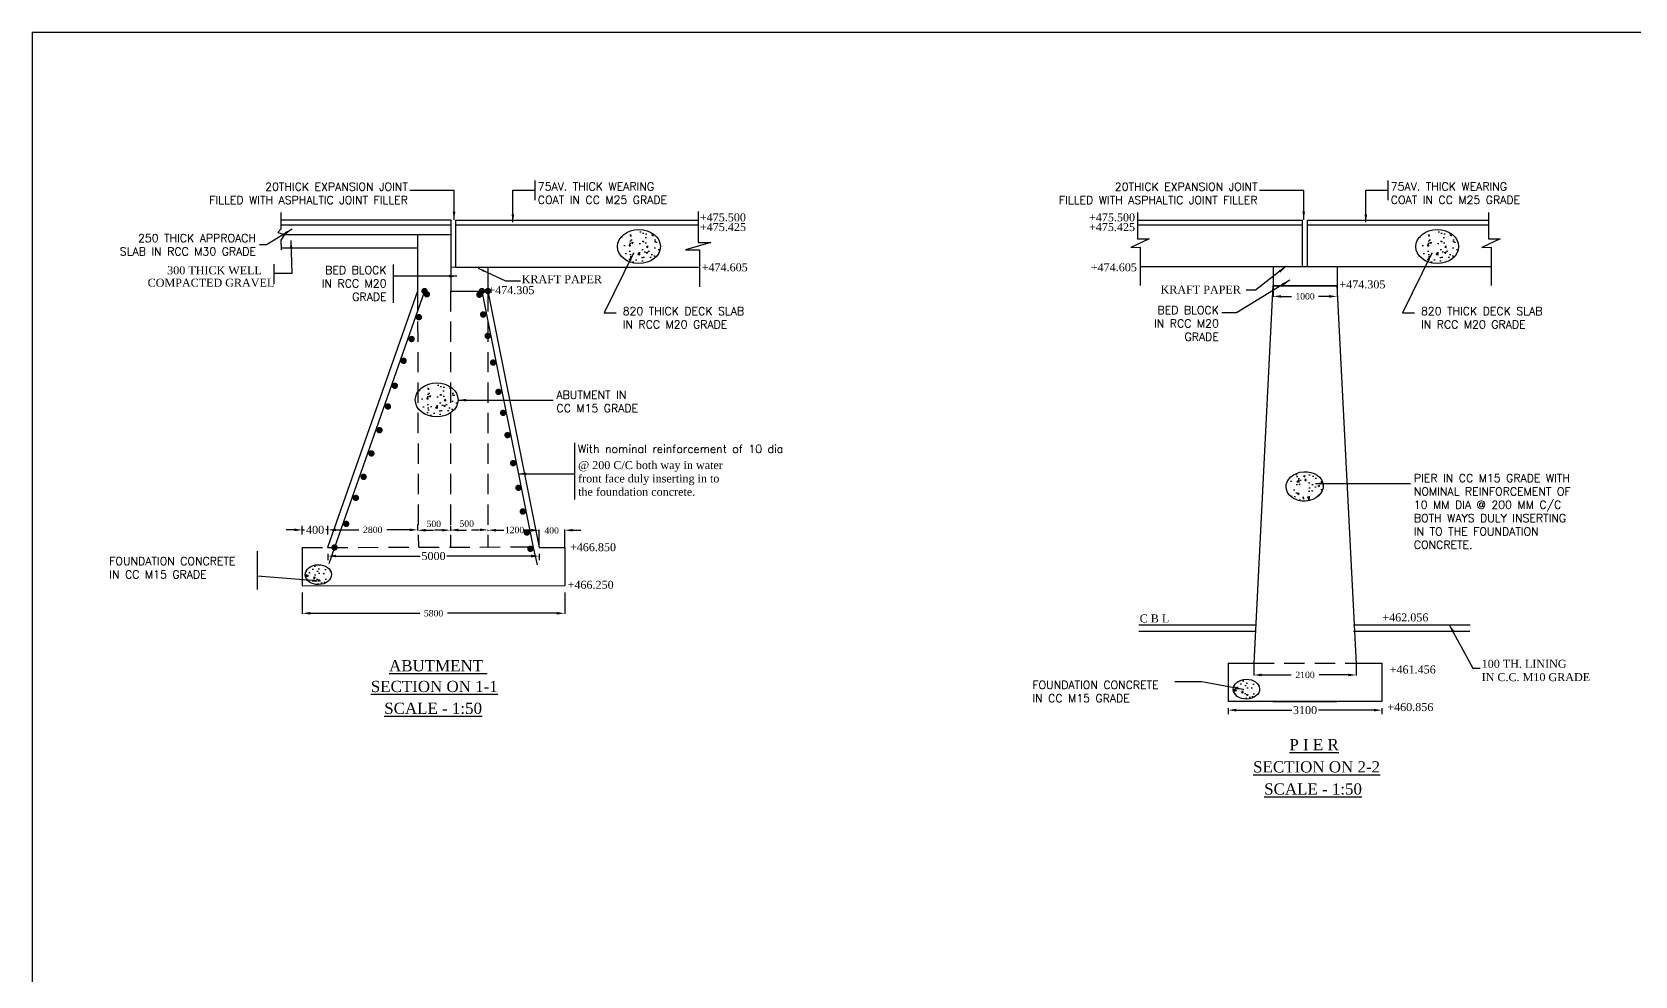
# Model space of a CAD drawing. Header units: millimetres. Extents: x 455 to 1347, y 855 to 1915.
# Drawn here: x 455 to 956, y 1150 to 1445 of the extents above; entities that cross this region are included whole.
import ezdxf

# ---------------------------------------------------------------- set-up
doc = ezdxf.new("R2010")
doc.units = ezdxf.units.MM
doc.linetypes.add('HIDDEN', pattern=[9.525, 6.35, -3.175])
doc.styles.get("Standard").update_dxf_attribs({"font": 'times.ttf'})
doc.styles.add('TIMES NEW ROMAN', font='times.ttf')
doc.dimstyles.new('ISO-25', dxfattribs={"dimtxt": 2.5, "dimasz": 2.5, "dimexe": 1.25, "dimexo": 2, "dimtad": 0, "dimtih": 1, "dimtoh": 1, "dimlfac": 100, "dimtxsty": 'TIMES NEW ROMAN', "dimcen": 2.5, "dimadec": 0, "dimazin": 0, "dimtfac": 1, "dimtmove": 0, "dimatfit": 3, "dimfxl": 1, "dimarcsym": 0})
doc.dimstyles.new('STANDARD$0', dxfattribs={"dimscale": 88.888889, "dimtxt": 0.02, "dimasz": 0.02, "dimexe": 0.1, "dimexo": 0.1, "dimgap": 0.09, "dimtad": 2, "dimtih": 1, "dimtoh": 1, "dimdec": 0, "dimzin": 1, "dimdsep": 46, "dimtxsty": 'Standard', "dimcen": 0.09, "dimadec": 0, "dimazin": 0, "dimtfac": 1, "dimtdec": 4, "dimtofl": 0, "dimtmove": 0, "dimatfit": 3, "dimfxl": 1, "dimtolj": 1, "dimtzin": 1, "dimarcsym": 0})
doc.dimstyles.new('STANDARD$7', dxfattribs={"dimtxt": 2, "dimasz": 2, "dimexe": 1.25, "dimexo": 0.625, "dimtad": 1, "dimdec": 0, "dimlfac": 0.5, "dimdsep": 46, "dimtxsty": 'Standard', "dimcen": 2.5, "dimadec": 0, "dimazin": 0, "dimtfac": 1, "dimtdec": 0, "dimtmove": 0, "dimatfit": 3, "dimfxl": 1, "dimtolj": 1, "dimtzin": 0, "dimarcsym": 0})

# ---------------------------------------------------------------- blocks, each defined once
blk = doc.blocks.new('*D85')
at = {"color": 0, "lineweight": -2, "transparency": 16777216}
for p, q in [((547.31, 1288.2), (547.31, 1289.15)), ((549.81, 1288.97), (556.94, 1288.97)), ((572.81, 1288.97), (565.68, 1288.97)), ((575.31, 1290.67), (575.31, 1288.79))]:
    blk.add_line(p, q, dxfattribs=at)
at = {"color": 0, "transparency": 16777216}
for points in [[(549.81, 1289.39), (549.81, 1288.56), (547.31, 1288.97)], [(572.81, 1289.39), (572.81, 1288.56), (575.31, 1288.97)]]:
    blk.add_solid(points, dxfattribs=at)
at = {"layer": 'Defpoints', "color": 0, "transparency": 16777216}
for p in [(547.31, 1288.02), (575.31, 1290.85), (575.31, 1288.97)]:
    blk.add_point(p, dxfattribs=at)
at = {"color": 0, "transparency": 16777216, "insert": (561.31, 1288.97), "char_height": 2, "attachment_point": 5}
blk.add_mtext('\\A1;2800', dxfattribs=at)
blk = doc.blocks.new('*D86')
at = {"color": 0, "lineweight": -2, "transparency": 16777216}
for p, q in [((610.8, 1288.86), (608.3, 1288.86)), ((613.3, 1283.67), (613.3, 1289.04)), ((621.29, 1283.67), (621.29, 1289.04)), ((623.79, 1288.86), (626.29, 1288.86))]:
    blk.add_line(p, q, dxfattribs=at)
at = {"color": 0, "transparency": 16777216}
for points in [[(610.8, 1289.28), (610.8, 1288.44), (613.3, 1288.86)], [(623.79, 1289.28), (623.79, 1288.44), (621.29, 1288.86)]]:
    blk.add_solid(points, dxfattribs=at)
at = {"layer": 'Defpoints', "color": 0, "transparency": 16777216}
for p in [(621.29, 1288.86), (613.3, 1283.49), (621.29, 1283.49)]:
    blk.add_point(p, dxfattribs=at)
at = {"color": 0, "transparency": 16777216, "insert": (617.2, 1288.77), "char_height": 2, "attachment_point": 5}
blk.add_mtext('\\A1;400', dxfattribs=at)
blk = doc.blocks.new('*D87')
at = {"color": 0, "lineweight": -2, "transparency": 16777216}
for p, q in [((539.31, 1269.4), (539.31, 1262.73)), ((621.3, 1269.4), (621.3, 1262.73)), ((541.81, 1262.91), (575.98, 1262.91)), ((618.8, 1262.91), (584.64, 1262.91))]:
    blk.add_line(p, q, dxfattribs=at)
at = {"color": 0, "transparency": 16777216}
for points in [[(541.81, 1263.32), (541.81, 1262.49), (539.31, 1262.91)], [(618.8, 1263.32), (618.8, 1262.49), (621.3, 1262.91)]]:
    blk.add_solid(points, dxfattribs=at)
at = {"layer": 'Defpoints', "color": 0, "transparency": 16777216}
for p in [(539.31, 1269.58), (621.3, 1269.58), (621.3, 1262.91)]:
    blk.add_point(p, dxfattribs=at)
at = {"color": 0, "transparency": 16777216, "insert": (580.31, 1262.91), "char_height": 2, "attachment_point": 5}
blk.add_mtext('\\A1;5800', dxfattribs=at)
blk = doc.blocks.new('*D88')
at = {"color": 0, "lineweight": -2, "transparency": 16777216}
for p, q in [((842.56, 1371.07), (842.56, 1361.76)), ((862.56, 1371.07), (862.56, 1361.76)), ((845.06, 1361.94), (848.33, 1361.94)), ((860.06, 1361.94), (856.79, 1361.94))]:
    blk.add_line(p, q, dxfattribs=at)
at = {"color": 0, "transparency": 16777216}
for points in [[(845.06, 1362.35), (845.06, 1361.52), (842.56, 1361.94)], [(860.06, 1362.35), (860.06, 1361.52), (862.56, 1361.94)]]:
    blk.add_solid(points, dxfattribs=at)
at = {"layer": 'Defpoints', "color": 0, "transparency": 16777216}
for p in [(842.56, 1371.25), (862.56, 1371.25), (862.56, 1361.94)]:
    blk.add_point(p, dxfattribs=at)
at = {"color": 0, "transparency": 16777216, "insert": (852.56, 1361.94), "char_height": 2, "attachment_point": 5}
blk.add_mtext('\\A1;1000', dxfattribs=at)
blk = doc.blocks.new('*D89')
at = {"color": 0, "lineweight": -2, "transparency": 16777216}
for p, q in [((836.56, 1247.11), (836.56, 1243.44)), ((868.56, 1247.11), (868.56, 1243.44)), ((839.06, 1243.62), (848.19, 1243.62)), ((866.06, 1243.62), (856.93, 1243.62))]:
    blk.add_line(p, q, dxfattribs=at)
at = {"color": 0, "transparency": 16777216}
for points in [[(839.06, 1244.04), (839.06, 1243.21), (836.56, 1243.62)], [(866.06, 1244.04), (866.06, 1243.21), (868.56, 1243.62)]]:
    blk.add_solid(points, dxfattribs=at)
at = {"layer": 'Defpoints', "color": 0, "transparency": 16777216}
for p in [(836.56, 1247.29), (868.56, 1247.29), (868.56, 1243.62)]:
    blk.add_point(p, dxfattribs=at)
at = {"color": 0, "transparency": 16777216, "insert": (852.56, 1243.62), "char_height": 2, "attachment_point": 5}
blk.add_mtext('\\A1;2100', dxfattribs=at)
blk = doc.blocks.new('*D90')
at = {"color": 0, "lineweight": -2, "transparency": 16777216}
for p, q in [((828.56, 1233.29), (828.56, 1231.38)), ((831.06, 1232.63), (848.39, 1232.63)), ((874.06, 1232.63), (856.74, 1232.63)), ((876.56, 1233.29), (876.56, 1231.38))]:
    blk.add_line(p, q, dxfattribs=at)
at = {"color": 0, "transparency": 16777216}
for points in [[(831.06, 1233.05), (831.06, 1232.21), (828.56, 1232.63)], [(874.06, 1233.05), (874.06, 1232.21), (876.56, 1232.63)]]:
    blk.add_solid(points, dxfattribs=at)
at = {"layer": 'Defpoints', "color": 0, "transparency": 16777216}
for p in [(828.56, 1235.29), (876.56, 1235.29), (876.56, 1232.63)]:
    blk.add_point(p, dxfattribs=at)
at = {"color": 0, "transparency": 16777216, "insert": (852.56, 1232.63), "char_height": 2.5, "attachment_point": 5}
blk.add_mtext('3100', dxfattribs=at)
blk = doc.blocks.new('*D91')
at = {"color": 0, "lineweight": -2, "transparency": 16777216}
for p, q in [((536.81, 1288.97), (534.31, 1288.97)), ((539.31, 1287.49), (539.31, 1290.22)), ((539.31, 1288.97), (540.01, 1288.97)), ((547.31, 1288.97), (546.61, 1288.97)), ((547.31, 1287.49), (547.31, 1290.22)), ((549.81, 1288.97), (552.31, 1288.97))]:
    blk.add_line(p, q, dxfattribs=at)
at = {"color": 0, "transparency": 16777216}
for points in [[(536.81, 1289.39), (536.81, 1288.56), (539.31, 1288.97)], [(549.81, 1289.39), (549.81, 1288.56), (547.31, 1288.97)]]:
    blk.add_solid(points, dxfattribs=at)
at = {"layer": 'Defpoints', "color": 0, "transparency": 16777216}
for p in [(547.31, 1288.97), (539.31, 1285.49), (547.31, 1285.49)]:
    blk.add_point(p, dxfattribs=at)
at = {"color": 0, "transparency": 16777216, "insert": (543.31, 1288.97), "char_height": 2.5, "attachment_point": 5}
blk.add_mtext('400', dxfattribs=at)
blk = doc.blocks.new('*D92')
at = {"color": 0, "lineweight": -2, "transparency": 16777216}
for p, q in [((547.31, 1281.49), (547.31, 1279.53)), ((549.81, 1280.78), (576.14, 1280.78)), ((610.8, 1280.78), (584.47, 1280.78)), ((613.3, 1281.49), (613.3, 1279.53))]:
    blk.add_line(p, q, dxfattribs=at)
at = {"color": 0, "transparency": 16777216}
for points in [[(549.81, 1281.2), (549.81, 1280.37), (547.31, 1280.78)], [(610.8, 1281.2), (610.8, 1280.37), (613.3, 1280.78)]]:
    blk.add_solid(points, dxfattribs=at)
at = {"layer": 'Defpoints', "color": 0, "transparency": 16777216}
for p in [(547.31, 1283.49), (613.3, 1283.49), (613.3, 1280.78)]:
    blk.add_point(p, dxfattribs=at)
at = {"color": 0, "transparency": 16777216, "insert": (580.31, 1280.78), "char_height": 2.5, "attachment_point": 5}
blk.add_mtext('5000', dxfattribs=at)

msp = doc.modelspace()

# ---------------------------------------------------------------- hatches: boundary and pattern name
h = msp.add_hatch()
h.set_pattern_fill('AR-CONC', color=256, scale=0.03, style=0)
h.set_pattern_definition([(50, (-777.203, 1372.1903), (5.46554, -0.478173), [0.5715, -6.2865]), (355, (-777.203, 1372.1903), (-1.057285, 5.7317), [0.4572, -5.0292]), (100.451, (-776.7475, 1372.1505), (4.408275, 5.2535), [0.4857, -5.3427]), (46.1842, (-777.203, 1373.7143), (8.13237, -1.26127), [0.85725, -9.42975]), (96.6356, (-776.525, 1373.609), (7.122127, 7.422767), [0.72855, -8.01405]), (351.184, (-777.203, 1373.714), (7.12214, 7.422754), [0.6858, -7.5438]), (21, (-776.441, 1373.3333), (4.548446, -3.067966), [0.5715, -6.2865]), (326, (-776.441, 1373.3333), (1.85406, 5.52564), [0.4572, -5.0292]), (71.4514, (-776.062, 1373.0777), (6.402495, 2.457686), [0.4857, -5.3427]), (37.5, (-777.203, 1372.1903), (0.092658, 2.5366512), [0, -4.96824, 0, -5.1054, 0, -5.04825]), (7.5, (-777.203, 1372.1903), (2.00459, 3.005417), [0, -2.91084, 0, -4.85394, 0, -1.92405]), (327.5, (-778.9022, 1372.1903), (4.067718, -0.1718623), [0, -1.905, 0, -5.9436, 0, -7.8867]), (317.5, (-779.6642, 1372.1903), (4.443875, 0.762795), [0, -2.4765, 0, -3.94716, 0, -5.6007])])
edge = h.paths.add_edge_path()
edge.add_ellipse((644.47653, 1377.50949), major_axis=(6.68494, 0), ratio=0.797919187, start_angle=0, end_angle=360)
h = msp.add_hatch()
h.set_pattern_fill('AR-CONC', color=256, scale=0.03, style=0)
h.set_pattern_definition([(50, (-527.808, 1372.1903), (5.46554, -0.478173), [0.5715, -6.2865]), (355, (-527.808, 1372.1903), (-1.057285, 5.7317), [0.4572, -5.0292]), (100.451, (-527.3527, 1372.1505), (4.408275, 5.2535), [0.4857, -5.3427]), (46.1842, (-527.808, 1373.7143), (8.13237, -1.26127), [0.85725, -9.42975]), (96.6356, (-527.1305, 1373.609), (7.122127, 7.422767), [0.72855, -8.01405]), (351.184, (-527.808, 1373.714), (7.12214, 7.422754), [0.6858, -7.5438]), (21, (-527.046, 1373.3333), (4.548446, -3.067966), [0.5715, -6.2865]), (326, (-527.046, 1373.3333), (1.85406, 5.52564), [0.4572, -5.0292]), (71.4514, (-526.667, 1373.0777), (6.402495, 2.457686), [0.4857, -5.3427]), (37.5, (-527.8082, 1372.1903), (0.092658, 2.5366512), [0, -4.96824, 0, -5.1054, 0, -5.04825]), (7.5, (-527.8082, 1372.1903), (2.00459, 3.005417), [0, -2.91084, 0, -4.85394, 0, -1.92405]), (327.5, (-529.5075, 1372.1903), (4.067718, -0.1718623), [0, -1.905, 0, -5.9436, 0, -7.8867]), (317.5, (-530.2695, 1372.1903), (4.443875, 0.762795), [0, -2.4765, 0, -3.94716, 0, -5.6007])])
edge = h.paths.add_edge_path()
edge.add_ellipse((893.8713, 1377.50949), major_axis=(6.68494, 0), ratio=0.797919187, start_angle=0, end_angle=360)
h = msp.add_hatch()
h.set_pattern_fill('AR-CONC', color=256, scale=0.03, style=0)
h.set_pattern_definition([(50, (-840.392, 1324.2794), (5.46554, -0.478173), [0.5715, -6.2865]), (355, (-840.392, 1324.2794), (-1.057285, 5.7317), [0.4572, -5.0292]), (100.451, (-839.937, 1324.2396), (4.408275, 5.2535), [0.4857, -5.3427]), (46.1842, (-840.392, 1325.8034), (8.13237, -1.26127), [0.85725, -9.42975]), (96.6356, (-839.7145, 1325.698), (7.122127, 7.422767), [0.72855, -8.01405]), (351.184, (-840.392, 1325.8034), (7.12214, 7.422754), [0.6858, -7.5438]), (21, (-839.63, 1325.4224), (4.548446, -3.067966), [0.5715, -6.2865]), (326, (-839.63, 1325.4224), (1.85406, 5.52564), [0.4572, -5.0292]), (71.4514, (-839.251, 1325.167), (6.402495, 2.457686), [0.4857, -5.3427]), (37.5, (-840.3922, 1324.2794), (0.092658, 2.5366512), [0, -4.96824, 0, -5.1054, 0, -5.04825]), (7.5, (-840.3922, 1324.2794), (2.00459, 3.005417), [0, -2.91084, 0, -4.85394, 0, -1.92405]), (327.5, (-842.0915, 1324.2794), (4.067718, -0.1718623), [0, -1.905, 0, -5.9436, 0, -7.8867]), (317.5, (-842.8535, 1324.2794), (4.443875, 0.762795), [0, -2.4765, 0, -3.94716, 0, -5.6007])])
edge = h.paths.add_edge_path()
edge.add_ellipse((581.28728, 1329.59856), major_axis=(6.68494, 0), ratio=0.797919187, start_angle=0, end_angle=360)
h = msp.add_hatch()
h.set_pattern_fill('AR-CONC', color=256, scale=0.03, style=0)
h.set_pattern_definition([(50, (-755.271, 1304.1276), (5.46554, -0.478173), [0.5715, -6.2865]), (355, (-755.271, 1304.1276), (-1.057285, 5.7317), [0.4572, -5.0292]), (100.451, (-754.8154, 1304.0877), (4.408275, 5.2535), [0.4857, -5.3427]), (46.1842, (-755.271, 1305.6516), (8.13237, -1.26127), [0.85725, -9.42975]), (96.6356, (-754.593, 1305.5464), (7.122127, 7.422767), [0.72855, -8.01405]), (351.184, (-755.271, 1305.6516), (7.12214, 7.422754), [0.6858, -7.5438]), (21, (-754.509, 1305.2706), (4.548446, -3.067966), [0.5715, -6.2865]), (326, (-754.509, 1305.2706), (1.85406, 5.525639), [0.4572, -5.0292]), (71.4514, (-754.13, 1305.015), (6.402495, 2.457686), [0.4857, -5.3427]), (37.5, (-755.2709, 1304.1276), (0.092658, 2.5366512), [0, -4.96824, 0, -5.1054, 0, -5.04825]), (7.5, (-755.271, 1304.1276), (2.00459, 3.0054172), [0, -2.91084, 0, -4.85394, 0, -1.92405]), (327.5, (-756.9701, 1304.1276), (4.0677179, -0.1718623), [0, -1.905, 0, -5.9436, 0, -7.8867]), (317.5, (-757.732, 1304.1276), (4.4438754, 0.762795), [0, -2.4765, 0, -3.94716, 0, -5.6007])])
edge = h.paths.add_edge_path()
edge.add_ellipse((852.4489, 1302.55912), major_axis=(-5.79672, -0.38672), ratio=0.790133448, start_angle=0, end_angle=360)
h = msp.add_hatch()
h.set_pattern_fill('AR-CONC', color=256, scale=0.03, angle=-77.4838966, style=0)
h.set_pattern_definition([(332.5161, (262.2328, 2681.6135), (0.71765, -5.439279), [0.5715, -6.2865]), (277.5161, (262.233, 2681.6135), (5.366358, 2.274298), [0.4572, -5.0292]), (22.9671, (262.2926, 2681.16), (6.083987, -3.165006), [0.4857, -5.3427]), (328.7003, (263.7205, 2681.944), (0.531103, -8.21244), [0.85725, -9.42975]), (19.1517, (263.765, 2681.259), (8.78983, -5.344253), [0.72855, -8.01405]), (273.7001, (263.7205, 2681.944), (8.78982, -5.344267), [0.6858, -7.5438]), (303.5161, (263.5137, 2681.1173), (-2.009344, -5.105224), [0.5715, -6.2865]), (248.5161, (263.514, 2681.1173), (5.796124, -0.612516), [0.4572, -5.0292]), (353.9675, (263.3463, 2680.692), (3.78679, -5.717725), [0.4857, -5.3427]), (320.0161, (262.2328, 2681.6135), (2.4964483, 0.4592717), [0, -4.96824, 0, -5.1054, 0, -5.04825]), (290.0161, (262.2328, 2681.6135), (3.3684166, -1.305635), [0, -2.91084, 0, -4.85394, 0, -1.92405]), (250.0161, (261.8645, 2683.2724), (0.7137534, -4.008294), [0, -1.905, 0, -5.9436, 0, -7.8867]), (240.0161, (261.6994, 2684.0163), (1.707717, -4.172959), [0, -2.4765, 0, -3.94716, 0, -5.6007])])
edge = h.paths.add_edge_path()
edge.add_ellipse((544.329, 1274.98379), major_axis=(4.11224, 0.08713), ratio=0.754634413, start_angle=0, end_angle=360)
h = msp.add_hatch()
h.set_pattern_fill('AR-CONC', color=256, scale=0.03, angle=-77.4838966, style=0)
h.set_pattern_definition([(332.5161, (552.169, 2645.824), (0.71765, -5.439279), [0.5715, -6.2865]), (277.5161, (552.169, 2645.824), (5.366358, 2.274298), [0.4572, -5.0292]), (22.9671, (552.2287, 2645.3705), (6.083987, -3.165006), [0.4857, -5.3427]), (328.7003, (553.6566, 2646.154), (0.531103, -8.21244), [0.85725, -9.42975]), (19.1517, (553.701, 2645.47), (8.78983, -5.344253), [0.72855, -8.01405]), (273.7001, (553.657, 2646.154), (8.78982, -5.344267), [0.6858, -7.5438]), (303.5161, (553.45, 2645.3276), (-2.009344, -5.105224), [0.5715, -6.2865]), (248.5161, (553.45, 2645.3276), (5.796124, -0.612516), [0.4572, -5.0292]), (353.9675, (553.2824, 2644.902), (3.78679, -5.717725), [0.4857, -5.3427]), (320.0161, (552.1689, 2645.8238), (2.4964483, 0.4592717), [0, -4.96824, 0, -5.1054, 0, -5.04825]), (290.0161, (552.1689, 2645.8238), (3.3684166, -1.305635), [0, -2.91084, 0, -4.85394, 0, -1.92405]), (250.0161, (551.8006, 2647.4827), (0.7137534, -4.008294), [0, -1.905, 0, -5.9436, 0, -7.8867]), (240.0161, (551.6355, 2648.2266), (1.707717, -4.172959), [0, -2.4765, 0, -3.94716, 0, -5.6007])])
edge = h.paths.add_edge_path()
edge.add_ellipse((834.2651, 1239.19411), major_axis=(4.11224, 0.08713), ratio=0.754634413, start_angle=0, end_angle=360)

# ---------------------------------------------------------------- linework, layer by layer
for p, q in [((454.88122, 1444.55897), (454.88122, 854.55897)), ((454.88122, 1444.55897), (1344.88122, 1444.55897)), ((611.9693, 1398.14161), (611.9693, 1391.97666)), ((878.4347, 1398.14161), (878.4347, 1391.97666)), ((532.59841, 1388.13262), (532.59841, 1382.97284)), ((663.01571, 1388.48166), (663.01571, 1378.81029)), ((800.22766, 1388.16576), (800.22766, 1379.95916)), ((909.89345, 1388.16576), (909.89345, 1379.95916)), ((532.67267, 1385.81763), (585.67267, 1385.81763)), ((532.67267, 1384.31763), (585.67267, 1384.31763)), ((585.67267, 1385.81763), (585.67267, 1363.61133)), ((587.17268, 1385.81133), (587.17268, 1371.11133)), ((587.17268, 1385.81133), (663.01571, 1385.81133)), ((587.17268, 1384.31133), (663.01571, 1384.31133)), ((800.22766, 1385.81133), (851.81135, 1385.81133)), ((800.22766, 1384.31133), (851.81135, 1384.31133)), ((851.81135, 1371.29093), (851.81135, 1385.81133)), ((853.31135, 1371.29093), (853.31135, 1385.81133)), ((853.31135, 1385.81133), (909.89345, 1385.81133)), ((853.31135, 1384.31133), (909.89345, 1384.31133)), ((532.59841, 1379.54389), (532.65989, 1376.4667)), ((532.59841, 1377.12068), (575.30781, 1377.12068)), ((533.75474, 1381.31763), (585.67267, 1381.31763)), ((575.30781, 1381.31763), (575.30781, 1363.61133)), ((666.96597, 1378.81029), (659.06546, 1376.44179)), ((663.01572, 1378.81029), (666.96598, 1378.81029)), ((803.87758, 1379.95916), (798.17458, 1377.22362)), ((798.17458, 1377.22362), (801.02608, 1377.32077)), ((800.22766, 1379.95916), (803.87758, 1379.95916)), ((801.02608, 1377.32077), (801.02608, 1365.36963)), ((913.54337, 1379.95916), (907.84037, 1377.22362)), ((907.84037, 1377.22362), (910.69187, 1377.32077)), ((909.89345, 1379.95916), (913.54337, 1379.95916)), ((910.69187, 1377.32077), (910.69187, 1365.36963)), ((659.06546, 1376.44179), (663.41074, 1376.44179)), ((663.41075, 1376.44179), (663.41075, 1364.92613)), ((530.40846, 1371.98309), (530.40846, 1365.81814)), ((567.75812, 1359.95067), (567.75812, 1371.8629)), ((587.17268, 1371.11133), (663.05531, 1371.11133)), ((597.33927, 1363.61133), (597.33927, 1371.11133)), ((801.02608, 1371.29093), (910.69187, 1371.29093)), ((575.30781, 1363.61133), (547.18275, 1283.48856)), ((575.30781, 1363.61133), (547.18275, 1283.48856)), ((575.30781, 1363.61133), (547.18275, 1283.48856)), ((577.50162, 1363.61133), (549.37656, 1283.48856)), ((585.58487, 1363.61133), (597.30391, 1363.61133)), ((595.41463, 1363.61133), (611.41401, 1283.48856)), ((597.30391, 1363.61133), (613.30328, 1283.48856)), ((842.5461, 1365.31367), (836.56135, 1247.29093)), ((842.5461, 1365.31367), (862.5461, 1365.31367)), ((842.56135, 1365.29093), (862.56135, 1365.29093)), ((862.5461, 1365.31367), (868.56135, 1247.11093)), ((624.36427, 1316.16614), (624.36427, 1298.48655)), ((577.80781, 1288.86086), (580.30781, 1288.86086)), ((583.08487, 1288.86086), (580.58487, 1288.86086)), ((585.58487, 1290.2341), (585.58487, 1288.753)), ((585.58487, 1288.933), (585.58487, 1288.68086)), ((585.58487, 1288.933), (585.58487, 1288.68086)), ((588.08487, 1288.933), (590.58487, 1288.933)), ((594.64377, 1288.933), (592.14377, 1288.933)), ((595.86193, 1289.00515), (595.86193, 1288.753)), ((595.86193, 1289.00515), (595.86193, 1288.753)), ((597.30391, 1288.933), (597.30391, 1288.68086)), ((599.80391, 1288.86086), (602.30391, 1288.86086)), ((525.17952, 1282.35783), (525.17952, 1270.34901)), ((539.30781, 1283.48856), (539.30781, 1271.47997)), ((613.30328, 1283.48856), (621.30426, 1283.48856)), ((621.30426, 1283.48856), (621.31796, 1271.56496)), ((539.30781, 1271.47997), (621.31796, 1271.56496)), ((800.68856, 1259.33702), (837.16922, 1259.33702)), ((800.68856, 1257.33702), (837.0683, 1257.33702)), ((867.69237, 1259.33702), (904.17303, 1259.33702)), ((867.69237, 1257.33702), (904.07211, 1257.33702)), ((828.56135, 1247.29093), (836.56135, 1247.29093)), ((828.56135, 1247.29093), (828.56135, 1235.29093)), ((868.56135, 1247.29093), (872.43683, 1247.29093)), ((872.43683, 1247.29093), (876.56135, 1247.29093)), ((876.56135, 1247.29093), (876.56135, 1235.29093)), ((876.56135, 1235.29093), (828.56135, 1235.29093)), ((842.5461, 1235.29093), (862.5461, 1235.29093))]:
    msp.add_line(p, q)
at = {"linetype": 'ByBlock'}
for p, q in [((532.59841, 1382.97284), (531.6352, 1381.86347)), ((531.6352, 1381.86347), (533.75474, 1381.31763)), ((533.75474, 1381.31763), (532.59841, 1379.54389))]:
    msp.add_line(p, q, dxfattribs=at)
at = {"linetype": 'HIDDEN'}
for p, q in [((575.30781, 1363.61133), (575.55571, 1283.56404)), ((585.58487, 1363.61133), (585.58487, 1283.48856)), ((597.30391, 1363.61133), (597.30391, 1283.48856)), ((539.30781, 1283.48856), (547.18275, 1283.48856)), ((547.18275, 1283.48856), (613.30391, 1283.66856)), ((549.37865, 1283.49454), (547.5817, 1278.37536)), ((611.41401, 1283.48856), (612.70106, 1278.05114)), ((836.56135, 1247.29093), (868.56135, 1247.29093))]:
    msp.add_line(p, q, dxfattribs=at)
at = {"const_width": 0.3}
for points in [[(585.67267, 1371.06389), (597.30391, 1371.06389)], [(842.56135, 1371.2485), (862.56135, 1371.2485)]]:
    msp.add_lwpolyline(points, dxfattribs=at)
at = {"linetype": 'HIDDEN', "const_width": 1}
for points in [[(577.00162, 1363.61133, 1), (578.00162, 1363.61133, 1)], [(577.71506, 1362.59706, 1), (578.71506, 1362.59706, 1)], [(594.12717, 1362.46606, 1), (595.12717, 1362.46606, 1)], [(594.91463, 1363.61133, 1), (595.91463, 1363.61133, 1)], [(594.91463, 1363.61133, 1), (595.91463, 1363.61133, 1)], [(594.91463, 1363.61133, 1), (595.91463, 1363.61133, 1)], [(596.80391, 1363.61133, 1), (597.80391, 1363.61133, 1)], [(596.80391, 1363.61133, 1), (597.80391, 1363.61133, 1)], [(595.29324, 1356.28258, 1), (596.29324, 1356.28258, 1)], [(575.23099, 1355.44566, 1), (576.23099, 1355.44566, 1)], [(572.95926, 1348.61902, 1), (573.95926, 1348.61902, 1)], [(596.72162, 1349.6073, 1), (597.72162, 1349.6073, 1)], [(570.46041, 1341.81484, 1), (571.46041, 1341.81484, 1)], [(598.42343, 1341.24482, 1), (599.42343, 1341.24482, 1)], [(567.7014, 1334.01352, 1), (568.7014, 1334.01352, 1)], [(600.07981, 1332.1088, 1), (601.07981, 1332.1088, 1)], [(565.54907, 1327.54011, 1), (566.54907, 1327.54011, 1)], [(601.55728, 1325.53821, 1), (602.55728, 1325.53821, 1)], [(562.91829, 1320.15451, 1), (563.91829, 1320.15451, 1)], [(602.9252, 1318.59073, 1), (603.9252, 1318.59073, 1)], [(560.39253, 1312.86821, 1), (561.39253, 1312.86821, 1)], [(604.68496, 1309.82731, 1), (605.68496, 1309.82731, 1)], [(557.96905, 1305.54703, 1), (558.96905, 1305.54703, 1)], [(606.33962, 1302.14372, 1), (607.33962, 1302.14372, 1)], [(555.53147, 1298.95859, 1), (556.53147, 1298.95859, 1)], [(607.70484, 1294.71655, 1), (608.70484, 1294.71655, 1)], [(552.49931, 1290.8382, 1), (553.49931, 1290.8382, 1)], [(608.94004, 1288.13181, 1), (609.94004, 1288.13181, 1)], [(548.87656, 1283.48856, 1), (549.87656, 1283.48856, 1)], [(548.87656, 1283.48856, 1), (549.87656, 1283.48856, 1)], [(610.06327, 1283.06722, 1), (611.06327, 1283.06722, 1)]]:
    msp.add_lwpolyline(points, format="xyb", close=True, dxfattribs=at)
for centre, major_axis, ratio in [((644.47653, 1377.50949), (6.68494, 0), 0.797919187), ((893.8713, 1377.50949), (6.68494, 0), 0.797919187), ((581.28728, 1329.59856), (6.68494, 0), 0.797919187), ((852.4489, 1302.55912), (-5.79672, -0.38672), 0.790133448), ((544.329, 1274.98379), (4.11224, 0.08713), 0.754634413), ((834.2651, 1239.19411), (4.11224, 0.08713), 0.754634413)]:
    msp.add_ellipse(centre, major_axis=major_axis, ratio=ratio)
for points in [[(577.80781, 1289.27752), (577.80781, 1288.44419), (575.30781, 1288.86086)], [(583.08487, 1289.27752), (583.08487, 1288.44419), (585.58487, 1288.86086)], [(588.08487, 1289.34967), (588.08487, 1288.51634), (585.58487, 1288.933)], [(594.80391, 1289.4036), (594.80391, 1288.57026), (597.30391, 1288.98693)], [(599.80391, 1289.27752), (599.80391, 1288.44419), (597.30391, 1288.86086)]]:
    msp.add_solid(points)

# ---------------------------------------------------------------- texts
for s, height, p in [('+475.500', 2.5, (663.49683, 1385.40444)), ('+475.500', 2.5, (785.06082, 1385.40444)), ('+475.425', 2.5, (663.49683, 1382.35769)), ('+475.425', 2.5, (785.06082, 1382.35769)), ('+474.605', 2.5, (664.05758, 1369.7881)), ('+474.605', 2.5, (785.62157, 1369.7881)), ('COMPACTED GRAVEL', 2.5, (490.99817, 1364.97099)), ('300 THICK WELL ', 2.5, (497.09478, 1368.85264)), ('KRAFT PAPER', 2.5, (607.83769, 1366.07241)), ('+474.305', 2.5, (597.42298, 1362.646)), ('KRAFT PAPER', 2.5, (807.43618, 1362.82435)), ('+474.305', 2.5, (863.28142, 1364.4455)), ('+466.850', 2.5, (622.91717, 1282.3126)), ('+466.250', 2.5, (622.17651, 1270.55827)), ('        C B L ', 2.5, (793.35565, 1260.03646)), ('+462.056', 2.5, (876.70613, 1260.3654)), ('%%UABUTMENT ', 3.5, (566.40547, 1244.75427)), ('+461.456', 2.5, (878.99411, 1244.09812)), ('%%USECTION ON 1-1', 3.5, (560.70561, 1238.29131)), ('%%USCALE - 1:50', 3.5, (564.90565, 1231.46152)), ('+460.856', 2.5, (878.25344, 1232.3438)), ('%%UP I E R', 3.5, (847.6748, 1220.10395)), ('%%USECTION ON 2-2', 3.5, (836.3494, 1213.159)), ('%%USCALE - 1:50', 3.5, (839.79665, 1206.24014))]:
    msp.add_text(s, height=height).set_placement(p)
for s, insert, char_height, attachment_point in [('{\\Fsimplex|c0;20THICK EXPANSION JOINT\\PFILLED WITH ASPHALTIC JOINT FILLER}', (572.2798, 1390.80853), 2.5, 9), ('{\\Fsimplex.shx|c1;75\\Fsimplex.shx|c0;AV. \\Fsimplex.shx|c1;THICK WEARING\\PCOAT IN CC M2\\Fsimplex.shx|c0;5\\Fsimplex.shx|c1; GRADE}', (612.87871, 1397.52993), 2.5, 1), ('{\\Fsimplex|c0;20THICK EXPANSION JOINT\\PFILLED WITH ASPHALTIC JOINT FILLER}', (837.7136, 1390.80853), 2.5, 9), ('{\\Fsimplex.shx|c1;75\\Fsimplex.shx|c0;AV. \\Fsimplex.shx|c1;THICK WEARING\\PCOAT IN CC M2\\Fsimplex.shx|c0;5\\Fsimplex.shx|c1; GRADE}', (879.34411, 1397.52993), 2.5, 1), ('{\\Fsimplex|c0;250 THICK APPROACH\\PSLAB IN RCC M30 GRADE}', (524.83786, 1374.7318), 2.5, 9), ('{\\Fsimplex.shx;BED BLOCK\\PIN RCC M20\\PGRADE}', (565.62693, 1360.56334), 2.5, 9), ('{\\Fsimplex|c0;820 THICK DECK SLAB\\PIN RCC M20 GRADE}', (639.38961, 1358.59479), 2.5, 1), ('{\\Fsimplex.shx;BED BLOCK\\PIN RCC M20\\PGRADE}', (825.63985, 1348.07408), 2.5, 9), ('{\\Fsimplex|c0;820 THICK DECK SLAB\\PIN RCC M20 GRADE}', (888.78438, 1358.59479), 2.5, 1), ('{\\Fsimplex.shx;ABUTMENT IN\\PCC M15 GRADE}', (618.70005, 1332.41423), 2.5, 1), ('{\\Fsimplex|c0;With nominal reinforcement of 10 dia }', (625.40889, 1315.52283), 2.5, 1), ('{\\Fsimplex|c0;PIER IN CC M15 GRADE WITH \\PNOMINAL REINFORCEMENT OF \\P10 MM DIA @ 200 MM C/C\\PBOTH WAYS DULY INSERTING \\PIN TO THE FOUNDATION \\PCONCRETE. }', (886.55504, 1306.395), 2.5, 1), ('\\A1;500', (590.66536, 1290.91341), 2, 5), ('\\A1;500', (580.38831, 1290.84127), 2, 5), ('1200', (605.61553, 1288.91909), 2, 5), ('{\\Fsimplex.shx|c1;FOUNDATION CONCRETE\\PIN CC M\\Fsimplex.shx|c0;15\\Fsimplex.shx|c1; GRADE}', (478.99504, 1280.4638), 2.5, 1), ('{\\Fsimplex.shx|c1;FOUNDATION CONCRETE\\PIN CC M1\\Fsimplex.shx|c0;5 \\Fsimplex.shx|c1;GRADE}', (767.38366, 1241.76058), 2.5, 1)]:
    msp.add_mtext(s, dxfattribs=dict(insert=insert, char_height=char_height, attachment_point=attachment_point))
at = {"char_height": 2.5, "attachment_point": 1}
for s, insert, width in [('@ 200 C/C both way in water front face duly inserting in to the foundation concrete. ', (625.45884, 1310.46552), 46.2563987), ('100 TH. LINING \\PIN C.C. M10 GRADE  ', (907.74039, 1248.37175), 200)]:
    msp.add_mtext(s, dxfattribs=dict(at, insert=insert, width=width))

# ---------------------------------------------------------------- dimensions: what is measured, and where the dimension line sits
for base, p1, p2, text, dimstyle, override, picture, middle in [((862.56135, 1361.93811), (842.56135, 1371.2485), (862.56135, 1371.2485), '1000', 'STANDARD$0', {"dimscale": 1, "dimtxt": 2, "dimasz": 2.5, "dimexe": 0.18, "dimexo": 0.18, "dimgap": 1.5, "dimtad": 0, "dimlfac": 100, "dimzin": 0, "dimtxsty": 'Standard', "dimtdec": 0, "dimtmove": 1, "dimatfit": 1, "dimtzin": 0}, '*D88', (852.56135, 1361.93811)), ((547.30781, 1288.97358), (539.30781, 1285.48504), (547.30781, 1285.48504), '400', 'ISO-25', {"dimtxsty": 'Standard'}, '*D91', (543.30781, 1288.97358)), ((575.30781, 1288.97358), (547.30781, 1288.0166), (575.30781, 1290.85249), '2800', 'STANDARD$0', {"dimscale": 1, "dimtxt": 2, "dimasz": 2.5, "dimexe": 0.18, "dimexo": 0.18, "dimgap": 1.5, "dimtad": 0, "dimlfac": 100, "dimzin": 0, "dimtxsty": 'Standard', "dimtdec": 0, "dimtmove": 1, "dimatfit": 1, "dimtzin": 0}, '*D85', (561.30781, 1288.97358)), ((613.30391, 1280.78288), (547.30781, 1283.48856), (613.30391, 1283.48856), '5000', 'ISO-25', {"dimtxsty": 'Standard'}, '*D92', (580.30586, 1280.78288)), ((621.30391, 1262.90729), (539.30781, 1269.57701), (621.30391, 1269.57701), '5800', 'STANDARD$0', {"dimscale": 1, "dimtxt": 2, "dimasz": 2.5, "dimexe": 0.18, "dimexo": 0.18, "dimgap": 1.5, "dimtad": 0, "dimlfac": 100, "dimzin": 0, "dimtxsty": 'Standard', "dimtdec": 0, "dimtmove": 1, "dimatfit": 1, "dimtzin": 0}, '*D87', (580.30586, 1262.90729)), ((868.56135, 1243.62442), (836.56135, 1247.29093), (868.56135, 1247.29093), '2100', 'STANDARD$0', {"dimscale": 1, "dimtxt": 2, "dimasz": 2.5, "dimexe": 0.18, "dimexo": 0.18, "dimgap": 1.5, "dimtad": 0, "dimlfac": 100, "dimzin": 0, "dimtxsty": 'Standard', "dimtdec": 0, "dimtmove": 1, "dimatfit": 1, "dimtzin": 0}, '*D89', (852.56135, 1243.62442)), ((876.56135, 1232.63), (828.56135, 1235.29093), (876.56135, 1235.29093), '3100', 'ISO-25', {"dimtxsty": 'Standard'}, '*D90', (852.56135, 1232.63))]:
    dim = msp.add_linear_dim(base=base, p1=p1, p2=p2, text=text, dimstyle=dimstyle, override=override)
    dim.commit()
    dim.dimension.update_dxf_attribs({"geometry": picture, "text_midpoint": middle})
dim = msp.add_linear_dim(base=(621.29305, 1288.86086), p1=(613.30391, 1283.48856), p2=(621.29305, 1283.48856), text='400', dimstyle='STANDARD$0', override={"dimscale": 1, "dimtxt": 2, "dimasz": 2.5, "dimexe": 0.18, "dimexo": 0.18, "dimgap": 1.5, "dimtad": 0, "dimlfac": 100, "dimzin": 0, "dimtxsty": 'Standard', "dimtdec": 0, "dimtmove": 2, "dimatfit": 1, "dimtzin": 0})
dim.commit()
dim.dimension.update_dxf_attribs({"geometry": '*D86', "text_midpoint": (617.20019, 1288.76594), "dimtype": 160})

# ---------------------------------------------------------------- leaders
for points, dimstyle in [([(586.71686, 1385.90706), (586.71686, 1395.04366), (572.91274, 1395.04366)], 'ISO-25'), ([(852.15065, 1385.90706), (852.15065, 1395.04366), (838.34653, 1395.04366)], 'ISO-25'), ([(536.18738, 1382.9986), (528.10802, 1378.05534), (525.96508, 1378.05534)], 'ISO-25'), ([(642.74432, 1375.44892), (633.60051, 1356.8369), (637.32143, 1356.8369)], 'ISO-25'), ([(892.13909, 1375.44892), (882.99528, 1356.8369), (886.7162, 1356.8369)], 'ISO-25'), ([(594.23075, 1370.73362), (602.76634, 1366.78849), (607.47864, 1366.78849)], 'STANDARD$7'), ([(846.60425, 1371.2485), (837.12352, 1363.86647), (834.14387, 1363.86647)], 'ISO-25'), ([(847.82201, 1367.02602), (831.15721, 1356.80757), (826.61248, 1356.80757)], 'ISO-25'), ([(544.99745, 1272.92678), (525.19567, 1274.50027)], 'ISO-25'), ([(897.6396, 1259.33702), (905.02511, 1245.79876), (907.27424, 1245.79876)], 'ISO-25'), ([(833.20693, 1239.07861), (820.27221, 1241.47267), (811.88436, 1241.47267)], 'ISO-25')]:
    msp.add_leader(points, dimstyle=dimstyle, override={"dimgap": 0.625, "dimtad": 0, "dimtxsty": 'Standard'})
at = {"linetype": 'ByBlock'}
for points in [[(605.08849, 1385.09678), (605.08849, 1395.101), (611.80817, 1395.101)], [(871.55389, 1385.09678), (871.55389, 1395.101), (878.27357, 1395.101)], [(535.76826, 1379.40963), (535.98663, 1369.13419), (530.50416, 1369.13419)], [(587.60998, 1368.24568), (567.75812, 1368.24568)], [(587.97152, 1329.52112), (617.64339, 1329.50086)], [(606.80012, 1306.49749), (624.36427, 1306.4855)], [(855.82651, 1303.50189), (885.49838, 1303.48163)]]:
    msp.add_leader(points, dimstyle='ISO-25', override={"dimgap": 0.625, "dimtad": 0, "dimtxsty": 'Standard'}, dxfattribs=at)

doc.saveas('drawing.dxf')
